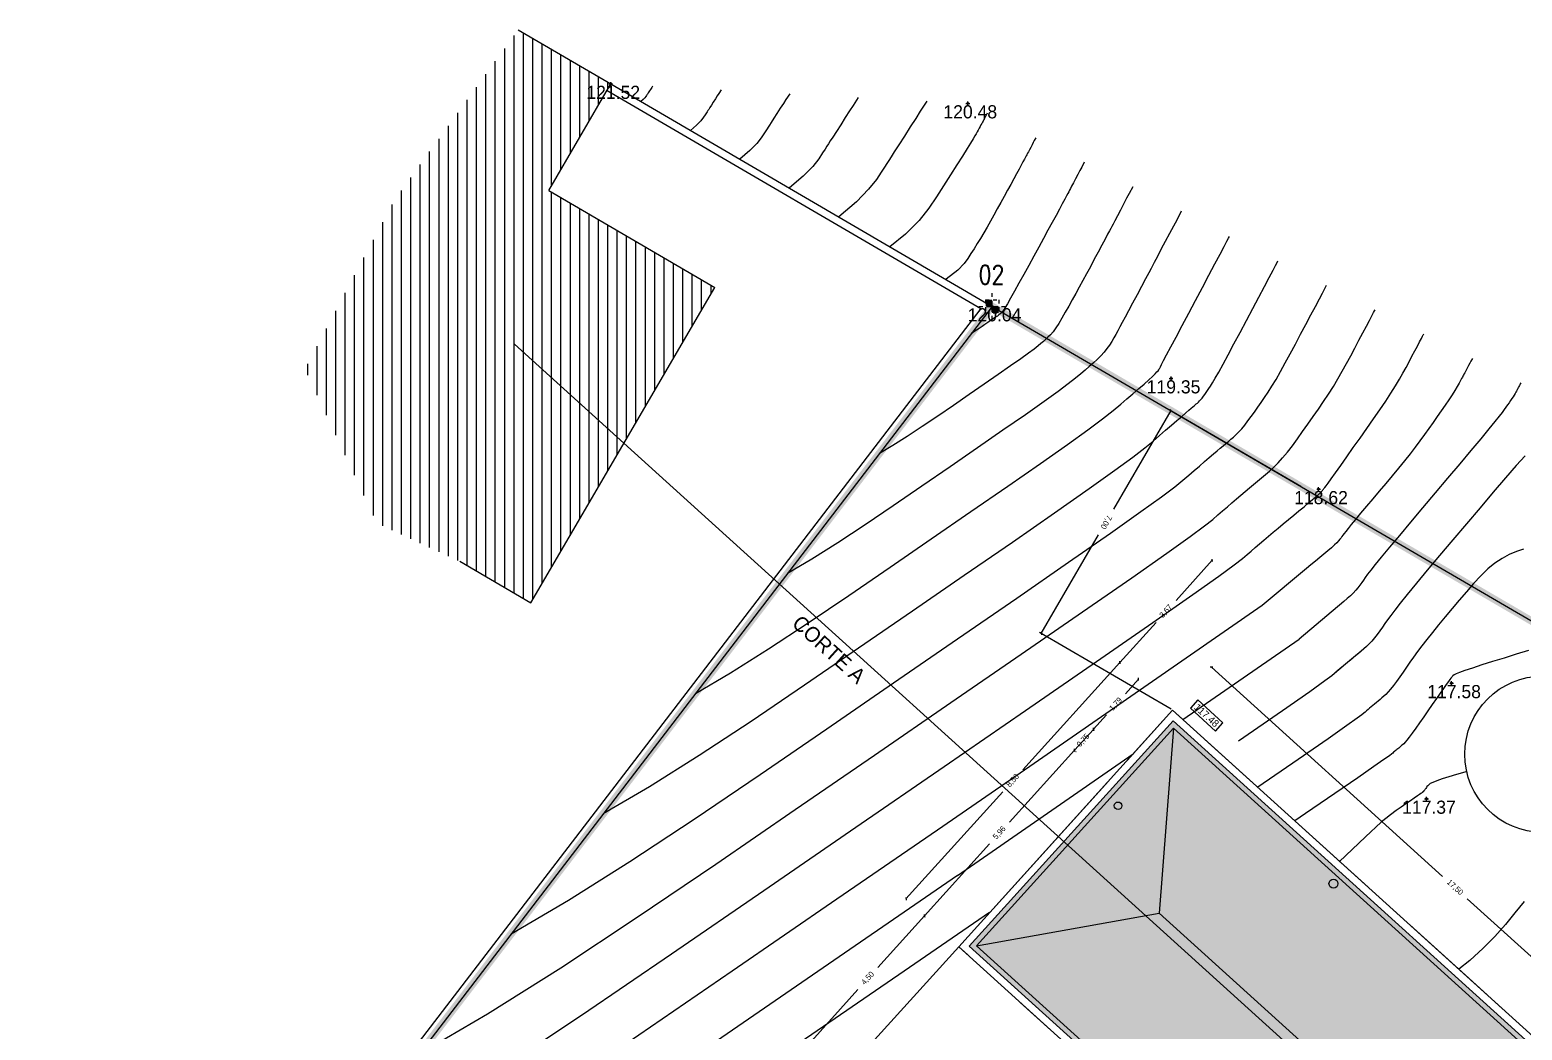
# Model space of a CAD drawing. Extents: x -196763 to -87623, y -65703 to -55832.
# Drawn here: x -87691.71 to -87651.93, y -65437.92 to -65411.27 of the extents above; entities that cross this region are included whole.
import ezdxf
from ezdxf.enums import TextEntityAlignment as Align

# ---------------------------------------------------------------- set-up
doc = ezdxf.new("R2010")
doc.units = 0
doc.header["$MEASUREMENT"] = 0
doc.header["$PDMODE"] = 34
doc.header["$PDSIZE"] = 0.05
doc.linetypes.add('ACAD_ISO04W100', pattern=[30, 24, -3, 0, -3])
doc.linetypes.add('DASHED', pattern=[70, 50, -20])
for name, color, linetype in [('0_coordinates', 1, 'Continuous'), ('0_PROP.aux.cotas', 30, 'Continuous'), ('0_pROP.aux.legenda', 7, 'Continuous'), ('0_PROP.corte', 10, 'Continuous'), ('0_PROP.corte.vaos', 160, 'Continuous'), ('0_PROP.trama', 251, 'Continuous'), ('0_PROP.vista1', 251, 'Continuous'), ('0_PROP.vista4', 140, 'Continuous'), ('0_PROPfinal', 4, 'Continuous'), ('CV', 8, 'Continuous'), ('CVD', 6, 'Continuous'), ('LEVTP_EDIF', 3, 'Continuous'), ('LEVTP_MURO', 1, 'Continuous'), ('POINTS', 2, 'Continuous'), ('Z', 1, 'Continuous')]:
    doc.layers.add(name, color=color, linetype=linetype)
doc.layers.add('0_Limites_Terreno', color=30, linetype='DASHED', lineweight=35)
doc.styles.add('coordinates', font='romans', dxfattribs={"width": 0.8})
doc.styles.add('creativespace', font='GOTHIC.TTF')
doc.dimstyles.new('creativespace', dxfattribs={"dimtxt": 0.15, "dimasz": 0.05, "dimexe": 0.05, "dimexo": 0.05, "dimgap": 0.2, "dimtad": 0, "dimtoh": 1, "dimzin": 1, "dimtxsty": 'creativespace', "dimblk": 'OBLIQUE', "dimcen": 0, "dimclrd": 251, "dimclre": 256, "dimclrt": 30, "dimazin": 3, "dimtfac": 1, "dimtmove": 0, "dimatfit": 3, "dimldrblk": 'OBLIQUE', "dimfxl": 1, "dimlwd": -1, "dimlwe": -1, "dimarcsym": 0})

# ---------------------------------------------------------------- blocks, each defined once
blk = doc.blocks.new('_Oblique')
at = {"color": 0, "linetype": 'ByBlock', "lineweight": -2}
blk.add_line((-0.5, -0.5), (0.5, 0.5), dxfattribs=at)
blk = doc.blocks.new('*D226')
at = {"layer": '0_PROP.aux.cotas', "color": 251, "transparency": 16777216}
for p, q in [((-87662.655, -65428.126), (-87665.241, -65430.983)), ((-87668.358, -65434.428), (-87665.772, -65431.57))]:
    blk.add_line(p, q, dxfattribs=at)
at = {"layer": 'DEFPOINTS', "color": 0, "transparency": 16777216}
for p in [(-87662.655, -65428.126), (-87668.358, -65434.428), (-87668.358, -65434.428)]:
    blk.add_point(p, dxfattribs=at)
at = {"layer": '0_PROP.aux.cotas', "color": 251, "transparency": 16777216, "xscale": 0.05, "yscale": 0.05, "zscale": 0.05}
for p, rotation in [((-87662.655, -65428.126), 47.85695784791795), ((-87668.358, -65434.428), 227.856957847918)]:
    blk.add_blockref('_Oblique', p, dxfattribs=dict(at, rotation=rotation))
at = {"layer": '0_PROP.aux.cotas', "color": 30, "transparency": 16777216, "insert": (-87665.506, -65431.277), "char_height": 0.15, "attachment_point": 5, "rotation": 47.857, "style": 'creativespace'}
blk.add_mtext('8,50', dxfattribs=at)
blk = doc.blocks.new('*D227')
at = {"layer": '0_PROP.aux.cotas', "color": 251, "transparency": 16777216}
for p, q in [((-87663.862, -65430.465), (-87663.359, -65429.909)), ((-87663.359, -65429.909), (-87663.325, -65429.872)), ((-87663.862, -65430.465), (-87663.896, -65430.502))]:
    blk.add_line(p, q, dxfattribs=at)
at = {"layer": '0_PROP.aux.cotas', "transparency": 16777216}
for p, q in [((-87663.325, -65429.94), (-87663.322, -65429.942)), ((-87663.828, -65430.496), (-87663.825, -65430.498))]:
    blk.add_line(p, q, dxfattribs=at)
at = {"layer": 'DEFPOINTS', "color": 0, "transparency": 16777216}
for p in [(-87663.362, -65429.906), (-87663.359, -65429.909), (-87663.865, -65430.462)]:
    blk.add_point(p, dxfattribs=at)
at = {"layer": '0_PROP.aux.cotas', "color": 251, "transparency": 16777216, "xscale": 0.05, "yscale": 0.05, "zscale": 0.05}
for p, rotation in [((-87663.359, -65429.909), 227.856957847918), ((-87663.862, -65430.465), 47.85695784791795)]:
    blk.add_blockref('_Oblique', p, dxfattribs=dict(at, rotation=rotation))
at = {"layer": '0_PROP.aux.cotas', "color": 30, "transparency": 16777216, "insert": (-87663.628, -65430.206), "char_height": 0.15, "attachment_point": 5, "rotation": 47.857, "style": 'creativespace'}
blk.add_mtext('0,75', dxfattribs=at)
blk = doc.blocks.new('*D228')
at = {"layer": '0_PROP.aux.cotas', "color": 251, "transparency": 16777216}
for p, q in [((-87662.158, -65428.575), (-87662.504, -65428.958)), ((-87663.362, -65429.906), (-87663.016, -65429.523))]:
    blk.add_line(p, q, dxfattribs=at)
at = {"layer": 'DEFPOINTS', "color": 0, "transparency": 16777216}
for p in [(-87662.158, -65428.575), (-87662.158, -65428.575), (-87663.362, -65429.906)]:
    blk.add_point(p, dxfattribs=at)
at = {"layer": '0_PROP.aux.cotas', "color": 251, "transparency": 16777216, "xscale": 0.05, "yscale": 0.05, "zscale": 0.05}
for p, rotation in [((-87662.158, -65428.575), 47.85695784791795), ((-87663.362, -65429.906), 227.856957847918)]:
    blk.add_blockref('_Oblique', p, dxfattribs=dict(at, rotation=rotation))
at = {"layer": '0_PROP.aux.cotas', "color": 30, "transparency": 16777216, "insert": (-87662.76, -65429.241), "char_height": 0.15, "attachment_point": 5, "rotation": 47.857, "style": 'creativespace'}
blk.add_mtext('1,79', dxfattribs=at)
blk = doc.blocks.new('*D229')
at = {"layer": '0_PROP.aux.cotas', "color": 251, "transparency": 16777216}
for p, q in [((-87663.865, -65430.462), (-87665.599, -65432.378)), ((-87667.861, -65434.878), (-87666.127, -65432.962))]:
    blk.add_line(p, q, dxfattribs=at)
at = {"layer": 'DEFPOINTS', "color": 0, "transparency": 16777216}
for p in [(-87663.865, -65430.462), (-87667.861, -65434.878), (-87667.861, -65434.878)]:
    blk.add_point(p, dxfattribs=at)
at = {"layer": '0_PROP.aux.cotas', "color": 251, "transparency": 16777216, "xscale": 0.05, "yscale": 0.05, "zscale": 0.05}
for p, rotation in [((-87663.865, -65430.462), 47.85695784791795), ((-87667.861, -65434.878), 227.856957847918)]:
    blk.add_blockref('_Oblique', p, dxfattribs=dict(at, rotation=rotation))
at = {"layer": '0_PROP.aux.cotas', "color": 30, "transparency": 16777216, "insert": (-87665.863, -65432.67), "char_height": 0.15, "attachment_point": 5, "rotation": 47.857, "style": 'creativespace'}
blk.add_mtext('5,96', dxfattribs=at)
blk = doc.blocks.new('*D230')
at = {"layer": '0_PROP.aux.cotas', "color": 251, "transparency": 16777216}
for p, q in [((-87667.861, -65434.878), (-87669.104, -65436.251)), ((-87670.879, -65438.213), (-87669.636, -65436.839))]:
    blk.add_line(p, q, dxfattribs=at)
at = {"layer": '0_PROP.aux.cotas', "transparency": 16777216}
blk.add_line((-87667.824, -65434.911), (-87667.824, -65434.911), dxfattribs=at)
at = {"layer": 'DEFPOINTS', "color": 0, "transparency": 16777216}
for p in [(-87667.861, -65434.878), (-87670.879, -65438.213), (-87670.879, -65438.213)]:
    blk.add_point(p, dxfattribs=at)
at = {"layer": '0_PROP.aux.cotas', "color": 251, "transparency": 16777216, "xscale": 0.05, "yscale": 0.05, "zscale": 0.05}
for p, rotation in [((-87667.861, -65434.878), 47.85695784791795), ((-87670.879, -65438.213), 227.856957847918)]:
    blk.add_blockref('_Oblique', p, dxfattribs=dict(at, rotation=rotation))
at = {"layer": '0_PROP.aux.cotas', "color": 30, "transparency": 16777216, "insert": (-87669.37, -65436.545), "char_height": 0.15, "attachment_point": 5, "rotation": 47.857, "style": 'creativespace'}
blk.add_mtext('4,50', dxfattribs=at)
blk = doc.blocks.new('*D231')
at = {"layer": '0_PROP.aux.cotas', "color": 251, "transparency": 16777216}
for p, q in [((-87660.193, -65425.405), (-87661.158, -65426.472)), ((-87662.655, -65428.126), (-87661.69, -65427.059))]:
    blk.add_line(p, q, dxfattribs=at)
at = {"layer": 'DEFPOINTS', "color": 0, "transparency": 16777216}
for p in [(-87660.193, -65425.405), (-87660.193, -65425.405), (-87662.655, -65428.126)]:
    blk.add_point(p, dxfattribs=at)
at = {"layer": '0_PROP.aux.cotas', "color": 251, "transparency": 16777216, "xscale": 0.05, "yscale": 0.05, "zscale": 0.05}
for p, rotation in [((-87660.193, -65425.405), 47.85695784791795), ((-87662.655, -65428.126), 227.856957847918)]:
    blk.add_blockref('_Oblique', p, dxfattribs=dict(at, rotation=rotation))
at = {"layer": '0_PROP.aux.cotas', "color": 30, "transparency": 16777216, "insert": (-87661.424, -65426.765), "char_height": 0.15, "attachment_point": 5, "rotation": 47.857, "style": 'creativespace'}
blk.add_mtext('3,67', dxfattribs=at)
blk = doc.blocks.new('*D232')
at = {"layer": '0_PROP.aux.cotas', "color": 251, "transparency": 16777216}
for p, q in [((-87660.213, -65428.253), (-87654.054, -65433.828)), ((-87647.238, -65439.995), (-87653.398, -65434.421))]:
    blk.add_line(p, q, dxfattribs=at)
at = {"layer": 'DEFPOINTS', "color": 0, "transparency": 16777216}
for p in [(-87660.213, -65428.253), (-87647.238, -65439.995), (-87647.238, -65439.995)]:
    blk.add_point(p, dxfattribs=at)
at = {"layer": '0_PROP.aux.cotas', "color": 251, "transparency": 16777216, "xscale": 0.05, "yscale": 0.05, "zscale": 0.05}
for p, rotation in [((-87660.213, -65428.253), 137.856957847918), ((-87647.238, -65439.995), 317.856957847918)]:
    blk.add_blockref('_Oblique', p, dxfattribs=dict(at, rotation=rotation))
at = {"layer": '0_PROP.aux.cotas', "color": 30, "transparency": 16777216, "insert": (-87653.726, -65434.124), "char_height": 0.15, "attachment_point": 5, "rotation": 317.857, "style": 'creativespace'}
blk.add_mtext('17,50', dxfattribs=at)
blk = doc.blocks.new('*D238')
at = {"layer": '0_PROP.aux.cotas', "color": 251, "transparency": 16777216}
for p, q in [((-87661.296, -65421.417), (-87662.829, -65424.046)), ((-87664.757, -65427.352), (-87663.223, -65424.723))]:
    blk.add_line(p, q, dxfattribs=at)
at = {"layer": '0_PROP.aux.cotas', "transparency": 16777216}
for p, q in [((-87657.831, -65423.437), (-87661.339, -65421.391)), ((-87661.292, -65429.373), (-87664.8, -65427.327))]:
    blk.add_line(p, q, dxfattribs=at)
at = {"layer": 'DEFPOINTS', "color": 0, "transparency": 16777216}
for p in [(-87661.296, -65421.417), (-87657.788, -65423.462), (-87661.249, -65429.398)]:
    blk.add_point(p, dxfattribs=at)
at = {"layer": '0_PROP.aux.cotas', "color": 251, "transparency": 16777216, "xscale": 0.05, "yscale": 0.05, "zscale": 0.05}
for p, rotation in [((-87661.296, -65421.417), 59.75197543846969), ((-87664.757, -65427.352), 239.7519754384697)]:
    blk.add_blockref('_Oblique', p, dxfattribs=dict(at, rotation=rotation))
at = {"layer": '0_PROP.aux.cotas', "color": 30, "transparency": 16777216, "insert": (-87663.026, -65424.384), "char_height": 0.15, "attachment_point": 5, "rotation": 239.752, "style": 'creativespace'}
blk.add_mtext('7,00', dxfattribs=at)
blk = doc.blocks.new('mk_02')
at = {"linetype": 'ACAD_ISO04W100', "ltscale": 0.001}
for points in [[(-0.25, 0.25), (0, 0.25), (0, 0), (-0.25, 0)], [(0.25, -0.25), (0, -0.25), (0, 0), (0.25, 0)]]:
    blk.add_hatch(color=9, dxfattribs=at).paths.add_polyline_path(points)
for p, q in [((-0.5, 0), (0.5, 0)), ((-0.25, 0.25), (0.25, 0.25)), ((-0.25, 0.25), (-0.25, -0.25)), ((0, -0.5), (0, 0.5)), ((0.25, 0.25), (0.25, -0.25)), ((-0.25, -0.25), (0.25, -0.25))]:
    blk.add_line(p, q, dxfattribs=at)

msp = doc.modelspace()

# ---------------------------------------------------------------- hatches: boundary and pattern name
at = {"layer": '0_PROP.trama', "linetype": 'Continuous', "transparency": 33554503}
h = msp.add_hatch(dxfattribs=at)
h.set_pattern_fill('ANSI36', scale=0.2, angle=90)
h.set_pattern_definition([(92.856958, (-87926.334145, -65715.086383), (-0.0271495435, 0.0424495558), [0.0625, -0.0125, 0, -0.0125])])
h.paths.add_polyline_path([(-87648.58, -65441.132), (-87651.387, -65438.592), (-87654.146, -65440.079), (-87653.809, -65440.384), (-87654.681, -65441.348), (-87655.645, -65440.475), (-87654.773, -65439.511), (-87654.146, -65440.079), (-87651.387, -65438.592), (-87661.235, -65429.68), (-87666.67, -65435.686), (-87658.969, -65442.654), (-87657.619, -65442.727), (-87657.654, -65442.695), (-87656.782, -65441.731), (-87655.818, -65442.604), (-87656.69, -65443.567), (-87657.619, -65442.727), (-87658.969, -65442.654), (-87658.677, -65442.919), (-87660.354, -65444.772), (-87655.668, -65449.012)])
at = {"layer": 'LEVTP_EDIF', "linetype": 'Continuous'}
h = msp.add_hatch(dxfattribs=at)
h.set_pattern_fill('ANSI31', color=5, scale=2, angle=45)
h.set_pattern_definition([(90, (134.19676, 148.2944), (-0.25, -8e-13), [])])
h.paths.add_polyline_path([(-87673.45, -65418.133), (-87677.88, -65415.549), (-87676.225, -65412.711), (-87678.695, -65411.271), (-87681.994, -65415.81), (-87684.378, -65420.31), (-87682.457, -65424.413), (-87680.253, -65425.431), (-87678.352, -65426.54)])

# ---------------------------------------------------------------- linework, layer by layer
at = {"layer": '0_Limites_Terreno', "ltscale": 0.02, "const_width": 0.2, "flags": 128}
msp.add_lwpolyline([(-87647.584, -65452.996), (-87641.315, -65445.379), (-87635.629, -65437.761), (-87634.949, -65436.78), (-87666.061, -65418.638), (-87690.688, -65450.759), (-87691.578, -65451.874), (-87687.085, -65456.837), (-87685.113, -65459.47), (-87682.126, -65462.883), (-87679.652, -65465.174), (-87677.273, -65467.098), (-87672.38, -65470.618), (-87666.894, -65474.203), (-87665.591, -65475.054), (-87664.343, -65474.641), (-87661.971, -65471.926), (-87657.961, -65467.325), (-87653.375, -65460.543)], close=True, dxfattribs=at)
at = {"layer": '0_PROP.aux.cotas'}
msp.add_lwpolyline([(-87660.578, -65429.125), (-87660.775, -65429.343), (-87660.107, -65429.954), (-87659.91, -65429.736)], close=True, dxfattribs=at)
at = {"layer": '0_PROP.corte'}
for points in [[(-87660.989, -65429.633), (-87661.249, -65429.398), (-87662.453, -65430.728)], [(-87660.396, -65430.169), (-87656.037, -65434.114)], [(-87662.956, -65431.285), (-87666.952, -65435.7), (-87666.72, -65435.91)], [(-87653.256, -65436.631), (-87654.925, -65435.121)], [(-87652.455, -65437.356), (-87653.256, -65436.631)]]:
    msp.add_lwpolyline(points, dxfattribs=at)
at = {"layer": '0_PROP.corte.vaos', "linetype": 'Continuous'}
msp.add_lwpolyline([(-87665.311, -65437.185), (-87664.495, -65437.923)], dxfattribs=at)
at = {"layer": '0_PROP.vista1', "linetype": 'Continuous'}
msp.add_lwpolyline([(-87661.249, -65429.398), (-87648.274, -65441.14), (-87655.653, -65449.295), (-87660.636, -65444.786), (-87658.959, -65442.933), (-87666.952, -65435.7), (-87661.249, -65429.398)], dxfattribs=at)
at = {"layer": '0_PROP.vista4', "linetype": 'Continuous'}
for points in [[(-87661.235, -65429.68), (-87648.556, -65441.154), (-87655.668, -65449.012), (-87660.354, -65444.772), (-87658.677, -65442.919), (-87666.67, -65435.686)], [(-87661.225, -65429.877), (-87648.753, -65441.163), (-87655.677, -65448.816), (-87660.157, -65444.762), (-87658.48, -65442.909), (-87666.473, -65435.676)]]:
    msp.add_lwpolyline(points, close=True, dxfattribs=at)
msp.add_lwpolyline([(-87666.952, -65435.7), (-87669.97, -65439.036)], dxfattribs=at)
for centre, radius in [((-87662.705, -65431.945), 0.1), ((-87656.962, -65434.019), 0.12)]:
    msp.add_circle(centre, radius, dxfattribs=at)
at = {"layer": '0_PROPfinal', "linetype": 'Continuous'}
for p, q in [((-87632.644, -65461.405), (-87678.795, -65419.642)), ((-87661.225, -65429.877), (-87661.609, -65434.803)), ((-87666.473, -65435.676), (-87661.609, -65434.803)), ((-87661.609, -65434.803), (-87655.508, -65440.324))]:
    msp.add_line(p, q, dxfattribs=at)
at = {"layer": 'CV', "linetype": 'Continuous'}
for points in [[(-87660.976, -65429.645), (-87657.877, -65427.502)], [(-87666.984, -65433.8), (-87662.304, -65430.564)]]:
    msp.add_lwpolyline(points, dxfattribs=at)
for points in [[(-87675.111, -65412.772, 0), (-87675.134, -65412.807, 0), (-87675.15, -65412.833, 0), (-87675.17, -65412.863, 0), (-87675.19, -65412.895, 0), (-87675.209, -65412.925, 0), (-87675.226, -65412.95, 0), (-87675.226, -65412.95, 0), (-87675.237, -65412.968, 0), (-87675.245, -65412.981, 0), (-87675.252, -65412.991, 0), (-87675.26, -65413.004, 0), (-87675.271, -65413.022, 0), (-87675.271, -65413.022, 0), (-87675.289, -65413.047, 0), (-87675.316, -65413.082, 0), (-87675.359, -65413.126, 0), (-87675.421, -65413.179, 0), (-87675.422, -65413.179, 0)], [(-87673.284, -65412.871, 0), (-87673.344, -65412.965, 0), (-87673.387, -65413.032, 0), (-87673.438, -65413.112, 0), (-87673.492, -65413.196, 0), (-87673.544, -65413.276, 0), (-87673.586, -65413.343, 0), (-87673.586, -65413.343, 0), (-87673.616, -65413.389, 0), (-87673.638, -65413.423, 0), (-87673.656, -65413.451, 0), (-87673.677, -65413.485, 0), (-87673.707, -65413.531, 0), (-87673.707, -65413.531, 0), (-87673.753, -65413.599, 0), (-87673.825, -65413.691, 0), (-87673.938, -65413.807, 0), (-87674.102, -65413.948, 0), (-87674.103, -65413.948, 0)], [(-87669.63, -65413.07, 0), (-87669.765, -65413.282, 0), (-87669.861, -65413.43, 0), (-87669.976, -65413.61, 0), (-87670.097, -65413.799, 0), (-87670.212, -65413.979, 0), (-87670.308, -65414.128, 0), (-87670.308, -65414.128, 0), (-87670.375, -65414.232, 0), (-87670.423, -65414.307, 0), (-87670.464, -65414.371, 0), (-87670.512, -65414.446, 0), (-87670.579, -65414.551, 0), (-87670.579, -65414.551, 0), (-87670.681, -65414.703, 0), (-87670.844, -65414.908, 0), (-87671.095, -65415.168, 0), (-87671.463, -65415.484, 0), (-87671.466, -65415.486, 0)], [(-87667.803, -65413.169, 0), (-87667.976, -65413.44, 0), (-87668.098, -65413.63, 0), (-87668.244, -65413.859, 0), (-87668.4, -65414.101, 0), (-87668.546, -65414.33, 0), (-87668.668, -65414.52, 0), (-87668.668, -65414.52, 0), (-87668.754, -65414.654, 0), (-87668.815, -65414.749, 0), (-87668.868, -65414.831, 0), (-87668.929, -65414.926, 0), (-87669.015, -65415.06, 0), (-87669.015, -65415.06, 0), (-87669.145, -65415.255, 0), (-87669.353, -65415.517, 0), (-87669.674, -65415.849, 0), (-87670.144, -65416.253, 0), (-87670.147, -65416.255, 0)], [(-87666.19, -65413.491, 0), (-87666.201, -65413.513, 0), (-87666.209, -65413.528, 0), (-87666.219, -65413.546, 0), (-87666.229, -65413.565, 0), (-87666.239, -65413.583, 0), (-87666.246, -65413.598, 0), (-87666.246, -65413.598, 0), (-87666.252, -65413.609, 0), (-87666.256, -65413.616, 0), (-87666.26, -65413.623, 0), (-87666.264, -65413.63, 0), (-87666.269, -65413.641, 0), (-87666.269, -65413.641, 0), (-87666.277, -65413.656, 0), (-87666.288, -65413.676, 0), (-87666.302, -65413.702, 0), (-87666.318, -65413.731, 0), (-87666.336, -65413.766, 0), (-87666.336, -65413.766, 0), (-87666.358, -65413.805, 0), (-87666.381, -65413.847, 0), (-87666.405, -65413.892, 0), (-87666.431, -65413.939, 0), (-87666.458, -65413.987, 0), (-87666.458, -65413.987, 0), (-87666.485, -65414.037, 0), (-87666.519, -65414.096, 0), (-87666.566, -65414.176, 0), (-87666.634, -65414.286, 0), (-87666.727, -65414.436, 0), (-87666.727, -65414.436, 0), (-87666.851, -65414.632, 0), (-87667.002, -65414.869, 0), (-87667.173, -65415.136, 0), (-87667.356, -65415.423, 0), (-87667.547, -65415.72, 0), (-87667.547, -65415.72, 0), (-87667.748, -65416.022, 0), (-87668.004, -65416.347, 0), (-87668.374, -65416.717, 0), (-87668.783, -65417.05, 0)], [(-87664.897, -65414.144, 0), (-87664.937, -65414.219, 0), (-87664.964, -65414.271, 0), (-87664.998, -65414.335, 0), (-87665.033, -65414.401, 0), (-87665.067, -65414.464, 0), (-87665.094, -65414.517, 0), (-87665.094, -65414.517, 0), (-87665.114, -65414.554, 0), (-87665.128, -65414.58, 0), (-87665.14, -65414.603, 0), (-87665.154, -65414.629, 0), (-87665.173, -65414.666, 0), (-87665.173, -65414.666, 0), (-87665.202, -65414.72, 0), (-87665.24, -65414.791, 0), (-87665.287, -65414.878, 0), (-87665.343, -65414.983, 0), (-87665.408, -65415.103, 0), (-87665.408, -65415.103, 0), (-87665.482, -65415.239, 0), (-87665.563, -65415.387, 0), (-87665.65, -65415.545, 0), (-87665.74, -65415.708, 0), (-87665.831, -65415.875, 0), (-87665.831, -65415.875, 0), (-87665.923, -65416.042, 0), (-87666.015, -65416.208, 0), (-87666.106, -65416.371, 0), (-87666.196, -65416.529, 0), (-87666.285, -65416.681, 0), (-87666.285, -65416.681, 0), (-87666.372, -65416.827, 0), (-87666.457, -65416.966, 0), (-87666.542, -65417.101, 0), (-87666.626, -65417.233, 0), (-87666.71, -65417.364, 0), (-87666.71, -65417.364, 0), (-87666.805, -65417.5, 0), (-87666.973, -65417.672, 0), (-87667.283, -65417.915, 0), (-87667.292, -65417.92, 0)], [(-87662.311, -65415.451, 0), (-87662.407, -65415.631, 0), (-87662.475, -65415.759, 0), (-87662.556, -65415.912, 0), (-87662.642, -65416.074, 0), (-87662.723, -65416.228, 0), (-87662.79, -65416.355, 0), (-87662.79, -65416.355, 0), (-87662.838, -65416.445, 0), (-87662.872, -65416.508, 0), (-87662.901, -65416.563, 0), (-87662.935, -65416.627, 0), (-87662.982, -65416.717, 0), (-87662.982, -65416.717, 0), (-87663.05, -65416.845, 0), (-87663.136, -65417.006, 0), (-87663.233, -65417.19, 0), (-87663.338, -65417.385, 0), (-87663.443, -65417.581, 0), (-87663.443, -65417.581, 0), (-87663.545, -65417.769, 0), (-87663.643, -65417.95, 0), (-87663.739, -65418.125, 0), (-87663.833, -65418.296, 0), (-87663.926, -65418.465, 0), (-87663.926, -65418.465, 0), (-87664.019, -65418.633, 0), (-87664.11, -65418.797, 0), (-87664.199, -65418.951, 0), (-87664.284, -65419.091, 0), (-87664.364, -65419.213, 0), (-87664.364, -65419.213, 0), (-87664.438, -65419.313, 0), (-87664.507, -65419.395, 0), (-87664.572, -65419.462, 0), (-87664.635, -65419.521, 0), (-87664.696, -65419.575, 0), (-87664.696, -65419.575, 0), (-87664.759, -65419.629, 0), (-87664.837, -65419.693, 0), (-87664.943, -65419.776, 0), (-87665.092, -65419.886, 0), (-87665.299, -65420.035, 0), (-87665.299, -65420.035, 0), (-87665.572, -65420.227, 0), (-87665.902, -65420.456, 0), (-87666.275, -65420.714, 0), (-87666.677, -65420.991, 0), (-87667.093, -65421.276, 0), (-87667.093, -65421.276, 0), (-87667.511, -65421.563, 0), (-87667.923, -65421.841, 0), (-87668.324, -65422.106, 0), (-87668.708, -65422.347, 0), (-87669.066, -65422.556, 0)], [(-87661.018, -65416.104, 0), (-87661.142, -65416.338, 0), (-87661.23, -65416.503, 0), (-87661.335, -65416.701, 0), (-87661.446, -65416.911, 0), (-87661.551, -65417.109, 0), (-87661.638, -65417.274, 0), (-87661.638, -65417.274, 0), (-87661.7, -65417.39, 0), (-87661.744, -65417.472, 0), (-87661.781, -65417.543, 0), (-87661.825, -65417.626, 0), (-87661.887, -65417.742, 0), (-87661.887, -65417.742, 0), (-87661.974, -65417.907, 0), (-87662.082, -65418.11, 0), (-87662.199, -65418.332, 0), (-87662.317, -65418.554, 0), (-87662.426, -65418.757, 0), (-87662.426, -65418.757, 0), (-87662.517, -65418.927, 0), (-87662.593, -65419.068, 0), (-87662.658, -65419.186, 0), (-87662.714, -65419.289, 0), (-87662.767, -65419.385, 0), (-87662.767, -65419.385, 0), (-87662.819, -65419.48, 0), (-87662.874, -65419.574, 0), (-87662.934, -65419.669, 0), (-87663, -65419.764, 0), (-87663.076, -65419.86, 0), (-87663.076, -65419.86, 0), (-87663.163, -65419.955, 0), (-87663.259, -65420.051, 0), (-87663.363, -65420.147, 0), (-87663.471, -65420.243, 0), (-87663.581, -65420.339, 0), (-87663.581, -65420.339, 0), (-87663.697, -65420.438, 0), (-87663.838, -65420.554, 0), (-87664.031, -65420.704, 0), (-87664.302, -65420.906, 0), (-87664.677, -65421.175, 0), (-87664.677, -65421.175, 0), (-87665.173, -65421.524, 0), (-87665.773, -65421.941, 0), (-87666.45, -65422.409, 0), (-87667.18, -65422.911, 0), (-87667.936, -65423.43, 0), (-87667.936, -65423.43, 0), (-87668.695, -65423.95, 0), (-87669.443, -65424.457, 0), (-87670.171, -65424.936, 0), (-87670.87, -65425.376, 0), (-87671.518, -65425.754, 0)], [(-87673.971, -65428.954, 0), (-87673.031, -65428.404, 0), (-87672.019, -65427.767, 0), (-87670.963, -65427.072, 0), (-87669.878, -65426.338, 0), (-87668.779, -65425.584, 0), (-87668.779, -65425.584, 0), (-87667.683, -65424.832, 0), (-87666.625, -65424.104, 0), (-87665.643, -65423.425, 0), (-87664.773, -65422.821, 0), (-87664.054, -65422.315, 0), (-87664.054, -65422.315, 0), (-87663.511, -65421.925, 0), (-87663.118, -65421.633, 0), (-87662.838, -65421.415, 0), (-87662.634, -65421.247, 0), (-87662.467, -65421.104, 0), (-87662.467, -65421.104, 0), (-87662.307, -65420.965, 0), (-87662.154, -65420.831, 0), (-87662.012, -65420.707, 0), (-87661.888, -65420.597, 0), (-87661.788, -65420.506, 0), (-87661.788, -65420.506, 0), (-87661.716, -65420.437, 0), (-87661.668, -65420.387, 0), (-87661.638, -65420.352, 0), (-87661.62, -65420.326, 0), (-87661.608, -65420.305, 0), (-87661.608, -65420.305, 0), (-87661.595, -65420.282, 0), (-87661.576, -65420.247, 0), (-87661.543, -65420.185, 0), (-87661.49, -65420.085, 0), (-87661.409, -65419.933, 0), (-87661.409, -65419.933, 0), (-87661.296, -65419.72, 0), (-87661.156, -65419.455, 0), (-87660.995, -65419.152, 0), (-87660.82, -65418.822, 0), (-87660.639, -65418.48, 0), (-87660.639, -65418.48, 0), (-87660.457, -65418.138, 0), (-87660.283, -65417.809, 0), (-87660.124, -65417.508, 0), (-87659.986, -65417.249, 0), (-87659.878, -65417.044, 0), (-87659.878, -65417.044, 0), (-87659.803, -65416.904, 0), (-87659.758, -65416.819, 0), (-87659.735, -65416.775, 0)], [(-87676.425, -65432.155, 0), (-87675.192, -65431.432, 0), (-87673.866, -65430.598, 0), (-87672.483, -65429.687, 0), (-87671.062, -65428.725, 0), (-87669.622, -65427.738, 0), (-87669.622, -65427.738, 0), (-87668.187, -65426.753, 0), (-87666.803, -65425.801, 0), (-87665.522, -65424.917, 0), (-87664.395, -65424.136, 0), (-87663.473, -65423.491, 0), (-87663.473, -65423.491, 0), (-87662.79, -65423.004, 0), (-87662.312, -65422.654, 0), (-87661.989, -65422.406, 0), (-87661.767, -65422.226, 0), (-87661.597, -65422.081, 0), (-87661.597, -65422.081, 0), (-87661.437, -65421.941, 0), (-87661.281, -65421.807, 0), (-87661.137, -65421.681, 0), (-87661.008, -65421.57, 0), (-87660.901, -65421.477, 0), (-87660.901, -65421.477, 0), (-87660.818, -65421.406, 0), (-87660.757, -65421.354, 0), (-87660.712, -65421.316, 0), (-87660.677, -65421.287, 0), (-87660.648, -65421.263, 0), (-87660.648, -65421.263, 0), (-87660.62, -65421.239, 0), (-87660.591, -65421.214, 0), (-87660.561, -65421.187, 0), (-87660.531, -65421.156, 0), (-87660.499, -65421.121, 0), (-87660.499, -65421.121, 0), (-87660.465, -65421.08, 0), (-87660.43, -65421.034, 0), (-87660.393, -65420.985, 0), (-87660.356, -65420.934, 0), (-87660.319, -65420.881, 0), (-87660.319, -65420.881, 0), (-87660.281, -65420.826, 0), (-87660.237, -65420.761, 0), (-87660.183, -65420.674, 0), (-87660.113, -65420.555, 0), (-87660.021, -65420.393, 0), (-87660.021, -65420.393, 0), (-87659.905, -65420.181, 0), (-87659.768, -65419.927, 0), (-87659.615, -65419.64, 0), (-87659.451, -65419.332, 0), (-87659.282, -65419.013, 0), (-87659.282, -65419.013, 0), (-87659.113, -65418.695, 0), (-87658.951, -65418.389, 0), (-87658.803, -65418.109, 0), (-87658.675, -65417.867, 0), (-87658.574, -65417.677, 0), (-87658.574, -65417.677, 0), (-87658.505, -65417.547, 0), (-87658.463, -65417.468, 0), (-87658.442, -65417.427, 0)], [(-87681.331, -65438.555, 0), (-87679.511, -65437.487, 0), (-87677.559, -65436.259, 0), (-87675.523, -65434.917, 0), (-87673.429, -65433.5, 0), (-87671.307, -65432.046, 0), (-87671.307, -65432.046, 0), (-87669.194, -65430.594, 0), (-87667.16, -65429.197, 0), (-87665.287, -65427.907, 0), (-87663.654, -65426.78, 0), (-87662.341, -65425.869, 0), (-87662.341, -65425.869, 0), (-87661.401, -65425.21, 0), (-87660.781, -65424.767, 0), (-87660.402, -65424.486, 0), (-87660.182, -65424.314, 0), (-87660.043, -65424.195, 0), (-87660.043, -65424.195, 0), (-87659.917, -65424.086, 0), (-87659.791, -65423.977, 0), (-87659.668, -65423.87, 0), (-87659.546, -65423.766, 0), (-87659.428, -65423.665, 0), (-87659.428, -65423.665, 0), (-87659.314, -65423.569, 0), (-87659.202, -65423.475, 0), (-87659.093, -65423.385, 0), (-87658.986, -65423.296, 0), (-87658.879, -65423.208, 0), (-87658.879, -65423.208, 0), (-87658.772, -65423.119, 0), (-87658.664, -65423.026, 0), (-87658.553, -65422.924, 0), (-87658.438, -65422.808, 0), (-87658.318, -65422.675, 0), (-87658.318, -65422.675, 0), (-87658.191, -65422.521, 0), (-87658.059, -65422.35, 0), (-87657.923, -65422.165, 0), (-87657.784, -65421.972, 0), (-87657.643, -65421.774, 0), (-87657.643, -65421.774, 0), (-87657.503, -65421.575, 0), (-87657.364, -65421.375, 0), (-87657.227, -65421.176, 0), (-87657.094, -65420.975, 0), (-87656.966, -65420.773, 0), (-87656.966, -65420.773, 0), (-87656.844, -65420.57, 0), (-87656.727, -65420.365, 0), (-87656.614, -65420.16, 0), (-87656.503, -65419.954, 0), (-87656.394, -65419.748, 0), (-87656.394, -65419.748, 0), (-87656.285, -65419.543, 0), (-87656.181, -65419.346, 0), (-87656.085, -65419.166, 0), (-87656.003, -65419.011, 0), (-87655.938, -65418.888, 0), (-87655.938, -65418.888, 0), (-87655.894, -65418.804, 0), (-87655.867, -65418.753, 0), (-87655.853, -65418.727, 0)], [(-87679.291, -65439.047, 0), (-87677.008, -65437.52, 0), (-87674.608, -65435.886, 0), (-87672.15, -65434.2, 0), (-87672.15, -65434.2, 0), (-87669.697, -65432.515, 0), (-87667.339, -65430.895, 0), (-87665.17, -65429.402, 0), (-87663.283, -65428.102, 0), (-87661.775, -65427.058, 0), (-87661.775, -65427.058, 0), (-87660.707, -65426.312, 0), (-87660.016, -65425.823, 0), (-87659.608, -65425.526, 0), (-87659.39, -65425.357, 0), (-87659.266, -65425.252, 0), (-87659.266, -65425.252, 0), (-87659.157, -65425.158, 0), (-87659.047, -65425.063, 0), (-87658.934, -65424.966, 0), (-87658.818, -65424.866, 0), (-87658.696, -65424.763, 0), (-87658.696, -65424.763, 0), (-87658.569, -65424.656, 0), (-87658.436, -65424.546, 0), (-87658.3, -65424.433, 0), (-87658.161, -65424.318, 0), (-87658.021, -65424.202, 0), (-87658.021, -65424.202, 0), (-87657.882, -65424.087, 0), (-87657.748, -65423.976, 0), (-87657.625, -65423.875, 0), (-87657.519, -65423.787, 0), (-87657.435, -65423.717, 0), (-87657.435, -65423.717, 0), (-87657.377, -65423.668, 0), (-87657.341, -65423.637, 0), (-87657.321, -65423.62, 0), (-87657.313, -65423.612, 0), (-87657.31, -65423.609, 0), (-87657.31, -65423.609, 0), (-87657.308, -65423.606, 0), (-87657.305, -65423.602, 0), (-87657.302, -65423.598, 0), (-87657.297, -65423.592, 0), (-87657.29, -65423.583, 0), (-87657.29, -65423.583, 0), (-87657.281, -65423.573, 0), (-87657.271, -65423.56, 0), (-87657.258, -65423.545, 0), (-87657.245, -65423.529, 0), (-87657.231, -65423.513, 0), (-87657.231, -65423.513, 0), (-87657.216, -65423.495, 0), (-87657.195, -65423.468, 0), (-87657.16, -65423.421, 0), (-87657.104, -65423.345, 0), (-87657.022, -65423.231, 0), (-87657.022, -65423.231, 0), (-87656.909, -65423.072, 0), (-87656.769, -65422.874, 0), (-87656.608, -65422.648, 0), (-87656.434, -65422.402, 0), (-87656.253, -65422.146, 0), (-87656.253, -65422.146, 0), (-87656.072, -65421.89, 0), (-87655.895, -65421.638, 0), (-87655.727, -65421.395, 0), (-87655.57, -65421.164, 0), (-87655.43, -65420.951, 0), (-87655.43, -65420.951, 0), (-87655.309, -65420.758, 0), (-87655.205, -65420.582, 0), (-87655.113, -65420.419, 0), (-87655.029, -65420.265, 0), (-87654.949, -65420.115, 0), (-87654.949, -65420.115, 0), (-87654.871, -65419.967, 0), (-87654.795, -65419.825, 0), (-87654.726, -65419.695, 0), (-87654.667, -65419.582, 0), (-87654.62, -65419.494, 0), (-87654.62, -65419.494, 0), (-87654.588, -65419.433, 0), (-87654.568, -65419.396, 0), (-87654.558, -65419.377, 0)], [(-87653.261, -65420.023, 0), (-87653.302, -65420.099, 0), (-87653.33, -65420.153, 0), (-87653.365, -65420.218, 0), (-87653.401, -65420.287, 0), (-87653.436, -65420.352, 0), (-87653.464, -65420.406, 0), (-87653.464, -65420.406, 0), (-87653.484, -65420.444, 0), (-87653.499, -65420.471, 0), (-87653.511, -65420.494, 0), (-87653.525, -65420.521, 0), (-87653.546, -65420.559, 0), (-87653.546, -65420.559, 0), (-87653.575, -65420.614, 0), (-87653.615, -65420.687, 0), (-87653.665, -65420.776, 0), (-87653.727, -65420.88, 0), (-87653.802, -65420.998, 0), (-87653.802, -65420.998, 0), (-87653.888, -65421.13, 0), (-87653.984, -65421.272, 0), (-87654.089, -65421.422, 0), (-87654.198, -65421.577, 0), (-87654.309, -65421.735, 0), (-87654.309, -65421.735, 0), (-87654.422, -65421.894, 0), (-87654.537, -65422.055, 0), (-87654.657, -65422.22, 0), (-87654.785, -65422.39, 0), (-87654.922, -65422.568, 0), (-87654.922, -65422.568, 0), (-87655.071, -65422.755, 0), (-87655.23, -65422.95, 0), (-87655.397, -65423.15, 0), (-87655.568, -65423.355, 0), (-87655.742, -65423.561, 0), (-87655.742, -65423.561, 0), (-87655.916, -65423.766, 0), (-87656.083, -65423.965, 0), (-87656.239, -65424.15, 0), (-87656.376, -65424.314, 0), (-87656.49, -65424.451, 0), (-87656.49, -65424.451, 0), (-87656.575, -65424.556, 0), (-87656.637, -65424.633, 0), (-87656.68, -65424.69, 0), (-87656.711, -65424.733, 0), (-87656.737, -65424.769, 0), (-87656.737, -65424.769, 0), (-87656.762, -65424.805, 0), (-87656.79, -65424.843, 0), (-87656.827, -65424.886, 0), (-87656.874, -65424.936, 0), (-87656.936, -65424.996, 0), (-87656.936, -65424.996, 0), (-87657.016, -65425.068, 0), (-87657.11, -65425.15, 0), (-87657.216, -65425.239, 0), (-87657.329, -65425.333, 0), (-87657.446, -65425.43, 0), (-87657.446, -65425.43, 0), (-87657.563, -65425.527, 0), (-87657.68, -65425.623, 0), (-87658.864, -65426.609, 0)], [(-87651.968, -65420.676, 0), (-87651.984, -65420.705, 0), (-87651.995, -65420.725, 0), (-87652.008, -65420.75, 0), (-87652.021, -65420.776, 0), (-87652.034, -65420.801, 0), (-87652.045, -65420.821, 0), (-87652.045, -65420.821, 0), (-87652.053, -65420.835, 0), (-87652.058, -65420.846, 0), (-87652.063, -65420.854, 0), (-87652.068, -65420.865, 0), (-87652.076, -65420.879, 0), (-87652.076, -65420.879, 0), (-87652.087, -65420.9, 0), (-87652.102, -65420.927, 0), (-87652.121, -65420.961, 0), (-87652.145, -65421, 0), (-87652.173, -65421.045, 0), (-87652.173, -65421.045, 0), (-87652.206, -65421.095, 0), (-87652.242, -65421.149, 0), (-87652.282, -65421.206, 0), (-87652.323, -65421.265, 0), (-87652.365, -65421.325, 0), (-87652.365, -65421.325, 0), (-87652.41, -65421.387, 0), (-87652.466, -65421.463, 0), (-87652.545, -65421.565, 0), (-87652.66, -65421.708, 0), (-87652.822, -65421.905, 0), (-87652.822, -65421.905, 0), (-87653.038, -65422.165, 0), (-87653.301, -65422.479, 0), (-87653.599, -65422.833, 0), (-87653.92, -65423.214, 0), (-87654.254, -65423.609, 0), (-87654.254, -65423.609, 0), (-87654.587, -65424.003, 0), (-87654.909, -65424.385, 0), (-87655.207, -65424.74, 0), (-87655.471, -65425.056, 0), (-87655.689, -65425.318, 0), (-87655.689, -65425.318, 0), (-87655.853, -65425.52, 0), (-87655.971, -65425.668, 0), (-87656.054, -65425.777, 0), (-87656.115, -65425.86, 0), (-87656.163, -65425.93, 0), (-87656.163, -65425.93, 0), (-87656.211, -65425.997, 0), (-87656.26, -65426.065, 0), (-87656.313, -65426.134, 0), (-87656.371, -65426.204, 0), (-87656.437, -65426.276, 0), (-87656.437, -65426.276, 0), (-87656.513, -65426.35, 0), (-87656.596, -65426.425, 0), (-87656.684, -65426.502, 0), (-87657.877, -65427.502, 0)], [(-87651.899, -65425.108, 0), (-87652.088, -65425.174, 0), (-87652.278, -65425.254, 0), (-87652.468, -65425.353, 0), (-87652.658, -65425.479, 0), (-87652.658, -65425.479, 0), (-87652.848, -65425.636, 0), (-87653.038, -65425.82, 0), (-87653.228, -65426.024, 0), (-87653.418, -65426.242, 0), (-87653.608, -65426.466, 0), (-87653.608, -65426.466, 0), (-87653.797, -65426.69, 0), (-87653.983, -65426.911, 0), (-87654.161, -65427.124, 0), (-87654.326, -65427.326, 0), (-87654.477, -65427.514, 0), (-87654.477, -65427.514, 0), (-87654.608, -65427.683, 0), (-87654.724, -65427.838, 0), (-87654.828, -65427.982, 0), (-87654.925, -65428.118, 0), (-87655.017, -65428.251, 0), (-87655.017, -65428.251, 0), (-87655.109, -65428.382, 0), (-87655.198, -65428.51, 0), (-87655.285, -65428.631, 0), (-87655.366, -65428.74, 0), (-87655.44, -65428.835, 0), (-87655.44, -65428.835, 0), (-87655.507, -65428.913, 0), (-87655.566, -65428.976, 0), (-87655.621, -65429.028, 0), (-87655.672, -65429.073, 0), (-87655.721, -65429.114, 0), (-87655.721, -65429.114, 0), (-87655.77, -65429.154, 0), (-87655.819, -65429.194, 0), (-87655.866, -65429.234, 0), (-87655.913, -65429.273, 0), (-87655.957, -65429.31, 0), (-87655.957, -65429.31, 0), (-87656, -65429.346, 0), (-87656.041, -65429.381, 0), (-87656.08, -65429.415, 0), (-87656.119, -65429.448, 0), (-87656.157, -65429.481, 0), (-87656.157, -65429.481, 0), (-87656.207, -65429.523, 0), (-87656.332, -65429.615, 0), (-87656.607, -65429.81, 0), (-87657.106, -65430.158, 0), (-87657.904, -65430.71, 0), (-87657.904, -65430.71, 0), (-87658.98, -65431.451, 0)], [(-87658.864, -65426.609, 0), (-87665.052, -65430.897, 0), (-87667.518, -65432.593, 0), (-87670.201, -65434.436, 0), (-87672.992, -65436.354, 0), (-87672.992, -65436.354, 0), (-87675.788, -65438.272, 0), (-87678.494, -65440.122, 0), (-87681.023, -65441.835, 0), (-87683.285, -65443.343, 0), (-87685.193, -65444.576, 0), (-87685.193, -65444.576, 0), (-87686.614, -65445.444, 0)], [(-87651.761, -65427.81, 0), (-87652.089, -65427.908, 0), (-87652.089, -65427.908, 0), (-87652.413, -65428.008, 0), (-87652.725, -65428.104, 0), (-87653.012, -65428.194, 0), (-87653.261, -65428.274, 0), (-87653.461, -65428.34, 0), (-87653.461, -65428.34, 0), (-87653.602, -65428.392, 0), (-87653.694, -65428.43, 0), (-87653.749, -65428.459, 0), (-87653.779, -65428.481, 0), (-87653.796, -65428.499, 0), (-87653.796, -65428.499, 0), (-87653.812, -65428.519, 0), (-87653.832, -65428.544, 0), (-87653.86, -65428.58, 0), (-87653.9, -65428.634, 0), (-87653.956, -65428.712, 0), (-87653.956, -65428.712, 0), (-87654.029, -65428.817, 0), (-87654.119, -65428.945, 0), (-87654.221, -65429.091, 0), (-87654.33, -65429.248, 0), (-87654.444, -65429.412, 0), (-87654.444, -65429.412, 0), (-87654.557, -65429.575, 0), (-87654.668, -65429.733, 0), (-87654.771, -65429.879, 0), (-87654.863, -65430.008, 0), (-87654.941, -65430.114, 0), (-87654.941, -65430.114, 0), (-87655.003, -65430.194, 0), (-87655.051, -65430.251, 0), (-87655.089, -65430.291, 0), (-87655.119, -65430.319, 0), (-87655.146, -65430.342, 0), (-87655.146, -65430.342, 0), (-87655.172, -65430.363, 0), (-87655.198, -65430.385, 0), (-87655.224, -65430.406, 0), (-87655.249, -65430.427, 0), (-87655.273, -65430.447, 0), (-87655.273, -65430.447, 0), (-87655.295, -65430.466, 0), (-87655.317, -65430.485, 0), (-87655.338, -65430.503, 0), (-87655.359, -65430.521, 0), (-87655.379, -65430.539, 0), (-87655.379, -65430.539, 0), (-87655.406, -65430.561, 0), (-87655.473, -65430.61, 0), (-87655.621, -65430.715, 0), (-87655.888, -65430.901, 0), (-87656.315, -65431.197, 0), (-87656.315, -65431.197, 0), (-87656.93, -65431.62, 0), (-87657.704, -65432.153, 0), (-87657.989, -65432.348, 0)], [(-87653.411, -65431.032, 0), (-87653.46, -65431.047, 0), (-87653.681, -65431.112, 0), (-87653.885, -65431.173, 0), (-87654.064, -65431.23, 0), (-87654.208, -65431.279, 0), (-87654.208, -65431.279, 0), (-87654.312, -65431.321, 0), (-87654.381, -65431.355, 0), (-87654.425, -65431.385, 0), (-87654.452, -65431.411, 0), (-87654.47, -65431.435, 0), (-87654.47, -65431.435, 0), (-87654.487, -65431.459, 0), (-87654.503, -65431.482, 0), (-87654.518, -65431.503, 0), (-87654.531, -65431.522, 0), (-87654.543, -65431.538, 0), (-87654.543, -65431.538, 0), (-87654.552, -65431.549, 0), (-87654.558, -65431.557, 0), (-87654.563, -65431.563, 0), (-87654.568, -65431.567, 0), (-87654.571, -65431.57, 0), (-87654.571, -65431.57, 0), (-87654.575, -65431.573, 0), (-87654.578, -65431.575, 0), (-87654.582, -65431.578, 0), (-87654.585, -65431.581, 0), (-87654.588, -65431.584, 0), (-87654.588, -65431.584, 0), (-87654.591, -65431.586, 0), (-87654.594, -65431.589, 0), (-87654.597, -65431.591, 0), (-87654.599, -65431.594, 0), (-87654.602, -65431.596, 0), (-87654.602, -65431.596, 0), (-87654.606, -65431.599, 0), (-87654.615, -65431.605, 0), (-87654.634, -65431.619, 0), (-87654.67, -65431.644, 0), (-87654.727, -65431.683, 0), (-87654.727, -65431.683, 0), (-87654.808, -65431.74, 0), (-87654.911, -65431.811, 0), (-87655.03, -65431.892, 0), (-87655.16, -65431.981, 0), (-87655.295, -65432.074, 0), (-87655.295, -65432.074, 0), (-87655.446, -65432.183, 0), (-87655.688, -65432.384, 0), (-87656.113, -65432.77, 0), (-87656.812, -65433.435, 0)], [(-87666.984, -65433.8, 0), (-87667.696, -65434.291, 0), (-87670.704, -65436.357, 0), (-87673.835, -65438.508, 0), (-87673.835, -65438.508, 0), (-87676.967, -65440.658, 0), (-87679.98, -65442.725, 0), (-87682.755, -65444.624, 0), (-87685.172, -65446.27, 0), (-87687.115, -65447.581, 0), (-87687.115, -65447.581, 0), (-87688.502, -65448.5, 0), (-87689.394, -65449.07, 0)], [(-87651.881, -65434.492, 0), (-87652.125, -65434.801, 0), (-87652.381, -65435.112, 0), (-87652.659, -65435.425, 0), (-87652.972, -65435.743, 0), (-87653.33, -65436.066, 0), (-87653.33, -65436.066, 0), (-87653.621, -65436.3, 0)]]:
    msp.add_polyline3d(points, dxfattribs=at)
at = {"layer": 'CVD', "linetype": 'Continuous'}
for points in [[(-87671.457, -65412.971, 0), (-87671.555, -65413.123, 0), (-87671.624, -65413.231, 0), (-87671.707, -65413.361, 0), (-87671.795, -65413.498, 0), (-87671.878, -65413.627, 0), (-87671.947, -65413.735, 0), (-87671.947, -65413.735, 0), (-87671.996, -65413.811, 0), (-87672.03, -65413.865, 0), (-87672.06, -65413.911, 0), (-87672.094, -65413.965, 0), (-87672.143, -65414.041, 0), (-87672.143, -65414.041, 0), (-87672.217, -65414.151, 0), (-87672.335, -65414.3, 0), (-87672.516, -65414.487, 0), (-87672.782, -65414.716, 0), (-87672.784, -65414.717, 0)], [(-87663.604, -65414.798, 0), (-87663.672, -65414.925, 0), (-87663.719, -65415.015, 0), (-87663.777, -65415.123, 0), (-87663.837, -65415.238, 0), (-87663.895, -65415.346, 0), (-87663.942, -65415.436, 0), (-87663.942, -65415.436, 0), (-87663.976, -65415.499, 0), (-87664, -65415.544, 0), (-87664.02, -65415.583, 0), (-87664.044, -65415.628, 0), (-87664.078, -65415.691, 0), (-87664.078, -65415.691, 0), (-87664.126, -65415.783, 0), (-87664.19, -65415.902, 0), (-87664.268, -65416.048, 0), (-87664.358, -65416.216, 0), (-87664.46, -65416.405, 0), (-87664.46, -65416.405, 0), (-87664.572, -65416.611, 0), (-87664.693, -65416.832, 0), (-87664.82, -65417.064, 0), (-87664.952, -65417.303, 0), (-87665.085, -65417.546, 0), (-87665.085, -65417.546, 0), (-87665.218, -65417.787, 0), (-87665.346, -65418.019, 0), (-87665.465, -65418.233, 0), (-87665.568, -65418.419, 0), (-87665.652, -65418.567, 0), (-87665.652, -65418.567, 0), (-87665.713, -65418.671, 0), (-87665.755, -65418.739, 0), (-87665.781, -65418.778, 0), (-87665.798, -65418.799, 0), (-87665.81, -65418.81, 0), (-87665.81, -65418.81, 0), (-87665.822, -65418.82, 0), (-87665.836, -65418.832, 0), (-87665.856, -65418.847, 0), (-87665.883, -65418.867, 0), (-87665.921, -65418.895, 0), (-87665.921, -65418.895, 0), (-87665.971, -65418.93, 0), (-87666.032, -65418.972, 0), (-87666.1, -65419.019, 0), (-87666.174, -65419.07, 0), (-87666.251, -65419.123, 0), (-87666.251, -65419.123, 0), (-87666.327, -65419.175, 0), (-87666.403, -65419.226, 0), (-87666.477, -65419.275, 0), (-87666.547, -65419.319, 0), (-87666.612, -65419.357, 0)], [(-87678.877, -65435.353, 0), (-87677.353, -65434.46, 0), (-87675.713, -65433.428, 0), (-87674.003, -65432.302, 0), (-87672.245, -65431.113, 0), (-87670.464, -65429.892, 0), (-87670.464, -65429.892, 0), (-87668.69, -65428.673, 0), (-87666.982, -65427.499, 0), (-87665.405, -65426.412, 0), (-87664.024, -65425.458, 0), (-87662.907, -65424.68, 0), (-87662.907, -65424.68, 0), (-87662.096, -65424.107, 0), (-87661.547, -65423.711, 0), (-87661.195, -65423.446, 0), (-87660.975, -65423.27, 0), (-87660.82, -65423.138, 0), (-87660.82, -65423.138, 0), (-87660.677, -65423.014, 0), (-87660.536, -65422.892, 0), (-87660.402, -65422.776, 0), (-87660.277, -65422.668, 0), (-87660.164, -65422.571, 0), (-87660.164, -65422.571, 0), (-87660.066, -65422.488, 0), (-87659.98, -65422.415, 0), (-87659.903, -65422.35, 0), (-87659.832, -65422.291, 0), (-87659.764, -65422.235, 0), (-87659.764, -65422.235, 0), (-87659.696, -65422.179, 0), (-87659.627, -65422.12, 0), (-87659.557, -65422.055, 0), (-87659.484, -65421.982, 0), (-87659.408, -65421.898, 0), (-87659.408, -65421.898, 0), (-87659.328, -65421.801, 0), (-87659.244, -65421.692, 0), (-87659.158, -65421.575, 0), (-87659.07, -65421.453, 0), (-87658.981, -65421.327, 0), (-87658.981, -65421.327, 0), (-87658.892, -65421.2, 0), (-87658.8, -65421.068, 0), (-87658.705, -65420.925, 0), (-87658.603, -65420.765, 0), (-87658.494, -65420.583, 0), (-87658.494, -65420.583, 0), (-87658.375, -65420.376, 0), (-87658.248, -65420.146, 0), (-87658.114, -65419.9, 0), (-87657.977, -65419.643, 0), (-87657.838, -65419.381, 0), (-87657.838, -65419.381, 0), (-87657.699, -65419.119, 0), (-87657.566, -65418.868, 0), (-87657.444, -65418.638, 0), (-87657.339, -65418.439, 0), (-87657.256, -65418.283, 0), (-87657.256, -65418.283, 0), (-87657.199, -65418.176, 0), (-87657.165, -65418.111, 0), (-87657.147, -65418.077, 0)], [(-87651.854, -65422.618, 0), (-87652.093, -65422.881, 0), (-87652.381, -65423.21, 0), (-87652.706, -65423.59, 0), (-87653.056, -65424.002, 0), (-87653.419, -65424.432, 0), (-87653.419, -65424.432, 0), (-87653.782, -65424.862, 0), (-87654.133, -65425.278, 0), (-87654.461, -65425.668, 0), (-87654.753, -65426.018, 0), (-87654.998, -65426.315, 0), (-87654.998, -65426.315, 0), (-87655.187, -65426.55, 0), (-87655.329, -65426.732, 0), (-87655.436, -65426.873, 0), (-87655.519, -65426.989, 0), (-87655.59, -65427.09, 0), (-87655.59, -65427.09, 0), (-87655.66, -65427.19, 0), (-87655.729, -65427.288, 0), (-87655.799, -65427.382, 0), (-87655.868, -65427.472, 0), (-87655.939, -65427.555, 0), (-87655.939, -65427.555, 0), (-87656.01, -65427.631, 0), (-87656.081, -65427.7, 0), (-87656.152, -65427.765, 0), (-87656.224, -65427.826, 0), (-87656.296, -65427.886, 0), (-87656.296, -65427.886, 0), (-87656.368, -65427.945, 0), (-87656.439, -65428.004, 0), (-87656.509, -65428.062, 0), (-87656.577, -65428.119, 0), (-87656.642, -65428.173, 0), (-87656.642, -65428.173, 0), (-87656.704, -65428.226, 0), (-87656.764, -65428.277, 0), (-87656.822, -65428.327, 0), (-87656.878, -65428.376, 0), (-87656.934, -65428.424, 0), (-87656.934, -65428.424, 0), (-87657.008, -65428.485, 0), (-87657.191, -65428.62, 0), (-87657.593, -65428.906, 0), (-87658.324, -65429.415, 0), (-87659.493, -65430.224, 0)], [(-87651.854, -65422.618, 0), (-87652.093, -65422.881, 0), (-87652.381, -65423.21, 0), (-87652.706, -65423.59, 0), (-87653.056, -65424.002, 0), (-87653.419, -65424.432, 0), (-87653.419, -65424.432, 0), (-87653.782, -65424.862, 0), (-87654.133, -65425.278, 0), (-87654.461, -65425.668, 0), (-87654.753, -65426.018, 0), (-87654.998, -65426.315, 0), (-87654.998, -65426.315, 0), (-87655.187, -65426.55, 0), (-87655.329, -65426.732, 0), (-87655.436, -65426.873, 0), (-87655.519, -65426.989, 0), (-87655.59, -65427.09, 0), (-87655.59, -65427.09, 0), (-87655.66, -65427.19, 0), (-87655.729, -65427.288, 0), (-87655.799, -65427.382, 0), (-87655.868, -65427.472, 0), (-87655.939, -65427.555, 0), (-87655.939, -65427.555, 0), (-87656.01, -65427.631, 0), (-87656.081, -65427.7, 0), (-87656.152, -65427.765, 0), (-87656.224, -65427.826, 0), (-87656.898, -65428.387, 0), (-87656.898, -65428.387, 0), (-87656.898, -65428.387, 0), (-87656.898, -65428.387, 0), (-87656.898, -65428.387, 0), (-87656.898, -65428.387, 0)], [(-87666.127, -65434.788, 0), (-87668.401, -65436.351, 0), (-87671.176, -65438.256, 0)]]:
    msp.add_polyline3d(points, dxfattribs=at)
at = {"layer": 'LEVTP_EDIF', "linetype": 'Continuous'}
for p, q in [((-87678.695, -65411.271), (-87676.225, -65412.711)), ((-87677.88, -65415.549), (-87676.225, -65412.711)), ((-87677.88, -65415.549), (-87673.45, -65418.133)), ((-87678.352, -65426.54), (-87673.45, -65418.133)), ((-87680.253, -65425.431), (-87678.352, -65426.54))]:
    msp.add_line(p, q, dxfattribs=at)
at = {"layer": 'LEVTP_MURO', "linetype": 'Continuous'}
for p, q in [((-87676.326, -65412.883), (-87666.358, -65418.696)), ((-87676.225, -65412.711), (-87666.061, -65418.638)), ((-87666.358, -65418.696), (-87690.698, -65450.443)), ((-87666.061, -65418.638), (-87690.688, -65450.759)), ((-87666.061, -65418.638), (-87634.949, -65436.78))]:
    msp.add_line(p, q, dxfattribs=at)
msp.add_circle((-87651.378, -65430.571, 117.582), 2.085, dxfattribs=at)
at = {"layer": 'POINTS'}
for p in [(-87676.225, -65412.711, 121.522), (-87666.709, -65413.229, 120.48), (-87666.061, -65418.638, 120.045), (-87661.29, -65420.557, 119.345), (-87657.359, -65423.509, 118.617), (-87653.813, -65428.678, 117.582), (-87654.483, -65431.758, 117.369)]:
    msp.add_point(p, dxfattribs=at)

# ---------------------------------------------------------------- block references
at = {"layer": '0_coordinates', "linetype": 'Continuous', "xscale": 0.7, "yscale": 0.7, "zscale": 0.7}
msp.add_blockref('mk_02', (-87666.061, -65418.638), dxfattribs=at)

# ---------------------------------------------------------------- texts
at = {"layer": '0_coordinates', "color": 3, "linetype": 'Continuous', "style": 'coordinates', "width": 0.8}
msp.add_text('02', height=0.5, dxfattribs=at).set_placement((-87666.419, -65418.046))
at = {"layer": '0_PROP.aux.cotas', "color": 255, "linetype": 'ByBlock', "insert": (-87660.345, -65429.537), "char_height": 0.19, "attachment_point": 5, "rotation": 317.857}
msp.add_mtext('{\\C256;117.48}', dxfattribs=at)
at = {"layer": '0_pROP.aux.legenda', "insert": (-87671.156, -65426.832), "char_height": 0.4, "width": 4.74812, "attachment_point": 1, "rotation": 317.857, "style": 'creativespace'}
msp.add_mtext('CORTE A', dxfattribs=at)
at = {"layer": 'Z'}
for s, p in [(' 121.52', (-87676.225, -65413.111, 121.522)), (' 120.48', (-87666.709, -65413.629, 120.48)), (' 120.04', (-87666.061, -65419.038, 120.045)), (' 119.35', (-87661.29, -65420.957, 119.345)), (' 118.62', (-87657.359, -65423.909, 118.617)), (' 117.58', (-87653.813, -65429.078, 117.582)), (' 117.37', (-87654.483, -65432.158, 117.369))]:
    msp.add_text(s, height=0.35, dxfattribs=at).set_placement(p, align=Align.CENTER)

# ---------------------------------------------------------------- dimensions: what is measured, and where the dimension line sits
at = {"layer": '0_PROP.aux.cotas'}
dim = msp.add_aligned_dim(p1=(-87661.249, -65429.398), p2=(-87657.788, -65423.462), distance=4.061, text='7,00', dimstyle='creativespace', dxfattribs=at)
dim.commit()
dim.dimension.update_dxf_attribs({"geometry": '*D238', "text_midpoint": (-87663.026, -65424.384)})
for p1, p2, picture, middle in [((-87662.655, -65428.126), (-87660.193, -65425.405), '*D231', (-87661.424, -65426.765)), ((-87662.655, -65428.126), (-87668.358, -65434.428), '*D226', (-87665.506, -65431.277)), ((-87663.362, -65429.906), (-87662.158, -65428.575), '*D228', (-87662.76, -65429.241)), ((-87663.865, -65430.462), (-87667.861, -65434.878), '*D229', (-87665.863, -65432.67)), ((-87667.861, -65434.878), (-87670.879, -65438.213), '*D230', (-87669.37, -65436.545))]:
    dim = msp.add_aligned_dim(p1=p1, p2=p2, distance=0, dimstyle='creativespace', dxfattribs=at)
    dim.commit()
    dim.dimension.update_dxf_attribs({"geometry": picture, "text_midpoint": middle})
dim = msp.add_linear_dim(base=(-87647.238, -65439.995), p1=(-87660.213, -65428.253), p2=(-87647.238, -65439.995), angle=317.857, dimstyle='creativespace', dxfattribs=at)
dim.commit()
dim.dimension.update_dxf_attribs({"geometry": '*D232', "text_midpoint": (-87653.726, -65434.124)})
dim = msp.add_linear_dim(base=(-87663.359, -65429.909), p1=(-87663.865, -65430.462), p2=(-87663.362, -65429.906), angle=47.857, dimstyle='creativespace', dxfattribs=at)
dim.commit()
dim.dimension.update_dxf_attribs({"geometry": '*D227', "text_midpoint": (-87663.628, -65430.206), "dimtype": 161})

doc.saveas('drawing.dxf')
